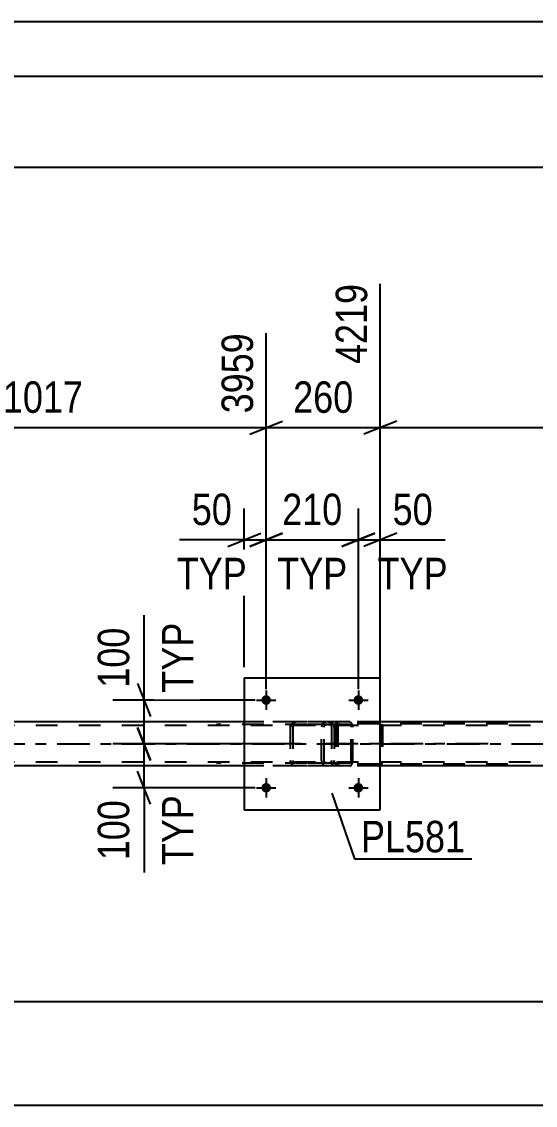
# Model space of a CAD drawing. Header units: millimetres. Extents: x -97 to 744, y -428 to 166.
# Drawn here: x 127.1 to 174, y 66.8 to 165.7 of the extents above; entities that cross this region are included whole.
import ezdxf

# ---------------------------------------------------------------- set-up
doc = ezdxf.new("R2010")
doc.units = ezdxf.units.MM
doc.linetypes.add('DXK_LINE_DOT2', pattern=[3.9198, 1.9599, -1.9599])
doc.linetypes.add('DXK_LINE_DOT3', pattern=[5.9187, 2.979, -0.9799, 0.9799, -0.9799])
doc.styles.add('Arial Narrow', font='ARIALN.TTF', dxfattribs={"height": 0.2})

# ---------------------------------------------------------------- blocks, each defined once
blk = doc.blocks.new('Unknown-814185529-1133')
at = {"color": 5, "linetype": 'Continuous'}
for p, q in [((744.035, 165.67), (-96.965, 165.67)), ((739.035, 160.67), (-91.965, 160.67))]:
    blk.add_line(p, q, dxfattribs=at)
blk = doc.blocks.new('Part-814185529-2729 - 2686')
at = {"color": 7, "linetype": 'DXK_LINE_DOT2'}
for p, q in [((151.627, 101.315), (151.663, 101.498)), ((151.663, 101.498), (151.627, 101.315)), ((151.627, 101.315), (151.627, 98.275)), ((151.867, 101.315), (151.885, 101.407)), ((151.867, 101.315), (151.867, 98.275)), ((151.885, 101.407), (151.937, 101.484)), ((151.923, 101.758), (152.107, 101.795)), ((152.107, 101.795), (151.923, 101.758)), ((151.937, 101.484), (152.015, 101.536)), ((152.015, 101.536), (152.107, 101.555)), ((155.147, 101.795), (152.107, 101.795)), ((155.147, 101.555), (152.107, 101.555)), ((155.147, 101.795), (155.331, 101.758)), ((155.331, 101.758), (155.147, 101.795)), ((155.147, 101.555), (155.239, 101.536)), ((155.239, 101.536), (155.317, 101.484)), ((155.317, 101.484), (155.369, 101.407)), ((155.369, 101.407), (155.387, 101.315)), ((155.387, 101.315), (155.387, 98.275)), ((155.59, 101.498), (155.627, 101.315)), ((155.627, 101.315), (155.59, 101.498)), ((155.627, 101.315), (155.627, 98.275)), ((151.663, 98.091), (151.627, 98.275)), ((151.627, 98.275), (151.663, 98.091)), ((151.885, 98.183), (151.867, 98.275)), ((151.937, 98.105), (151.885, 98.183)), ((152.015, 98.053), (151.937, 98.105)), ((152.107, 98.035), (152.015, 98.053)), ((155.147, 98.035), (152.107, 98.035)), ((155.239, 98.053), (155.147, 98.035)), ((155.317, 98.105), (155.239, 98.053)), ((155.369, 98.183), (155.317, 98.105)), ((155.387, 98.275), (155.369, 98.183)), ((155.627, 98.275), (155.59, 98.091)), ((155.59, 98.091), (155.627, 98.275)), ((152.107, 97.795), (151.923, 97.831)), ((151.923, 97.831), (152.107, 97.795)), ((155.147, 97.795), (152.107, 97.795)), ((155.331, 97.831), (155.147, 97.795)), ((155.147, 97.795), (155.331, 97.831))]:
    blk.add_line(p, q, dxfattribs=at)
at = {"color": 7, "linetype": 'DXK_LINE_DOT3'}
blk.add_line((153.627, 99.795), (153.627, 99.795), dxfattribs=at)
at = {"color": 7, "linetype": 'DXK_LINE_DOT2'}
for centre, start, end in [((152.107, 101.315), 112.5, 157.5), ((152.107, 101.315), 112.5, 157.5), ((155.147, 101.315), 22.5, 67.5), ((155.147, 101.315), 22.5, 67.5), ((152.107, 98.275), 202.5, 247.5), ((152.107, 98.275), 202.5, 247.5), ((155.147, 98.275), 292.5, 337.5), ((155.147, 98.275), 292.5, 337.5)]:
    blk.add_arc(centre, 0.48, start, end, dxfattribs=at)
blk = doc.blocks.new('Part-814185529-2734 - 2686')
at = {"color": 2, "linetype": 'Continuous'}
for p, q in [((159.827, 105.795), (147.427, 105.795)), ((147.427, 105.795), (147.427, 93.795)), ((159.827, 93.795), (159.827, 105.795)), ((147.427, 93.795), (159.827, 93.795))]:
    blk.add_line(p, q, dxfattribs=at)
blk = doc.blocks.new('Bolt-814185529-2739 - 2686')
at = {"linetype": 'Continuous'}
for points in [[(149.867, 95.795, -1), (148.987, 95.795, -1)], [(158.267, 95.795, -1), (157.387, 95.795, -1)]]:
    blk.add_hatch(color=1, dxfattribs=at).paths.add_polyline_path(points)
at = {"color": 1, "linetype": 'Continuous'}
for p, q in [((149.427, 96.675), (149.427, 94.915)), ((157.827, 96.675), (157.827, 94.915)), ((148.547, 95.795), (150.307, 95.795)), ((156.947, 95.795), (158.707, 95.795))]:
    blk.add_line(p, q, dxfattribs=at)
blk = doc.blocks.new('Bolt-814185529-2740 - 2686')
at = {"linetype": 'Continuous'}
for points in [[(149.867, 103.795, -1), (148.987, 103.795, -1)], [(158.267, 103.795, -1), (157.387, 103.795, -1)]]:
    blk.add_hatch(color=1, dxfattribs=at).paths.add_polyline_path(points)
at = {"color": 1, "linetype": 'Continuous'}
for p, q in [((148.547, 103.795), (150.307, 103.795)), ((149.427, 104.675), (149.427, 102.915)), ((156.947, 103.795), (158.707, 103.795)), ((157.827, 104.675), (157.827, 102.915))]:
    blk.add_line(p, q, dxfattribs=at)
blk = doc.blocks.new('Part-814185529-2890 - 2686')
at = {"color": 7, "linetype": 'DXK_LINE_DOT2'}
for p, q in [((155.799, 101.597), (155.773, 101.475)), ((155.773, 101.475), (155.773, 98.115)), ((155.944, 101.475), (155.957, 101.536)), ((155.944, 101.475), (155.944, 98.115)), ((155.957, 101.536), (155.993, 101.588)), ((156.114, 101.795), (155.984, 101.77)), ((155.993, 101.588), (156.049, 101.623)), ((156.049, 101.623), (156.114, 101.635)), ((171.443, 101.795), (156.114, 101.795)), ((171.443, 101.635), (156.114, 101.635)), ((159.82, 101.77), (159.689, 101.795)), ((159.689, 101.635), (159.755, 101.623)), ((159.755, 101.623), (159.81, 101.588)), ((159.81, 101.588), (159.847, 101.536)), ((159.847, 101.536), (159.86, 101.475)), ((159.86, 101.475), (159.86, 98.115)), ((160.03, 101.475), (160.004, 101.597)), ((160.03, 101.475), (160.03, 98.115)), ((155.773, 98.115), (155.799, 97.992)), ((155.957, 98.053), (155.944, 98.115)), ((155.993, 98.002), (155.957, 98.053)), ((156.049, 97.967), (155.993, 98.002)), ((156.114, 97.955), (156.049, 97.967)), ((171.443, 97.955), (156.114, 97.955)), ((159.755, 97.967), (159.689, 97.955)), ((159.81, 98.002), (159.755, 97.967)), ((159.847, 98.053), (159.81, 98.002)), ((159.86, 98.115), (159.847, 98.053)), ((160.004, 97.992), (160.03, 98.115)), ((155.984, 97.819), (156.114, 97.795)), ((171.443, 97.795), (156.114, 97.795)), ((159.689, 97.795), (159.82, 97.819))]:
    blk.add_line(p, q, dxfattribs=at)
at = {"color": 7, "linetype": 'DXK_LINE_DOT3'}
blk.add_line((169.655, 99.795), (154.481, 99.795), dxfattribs=at)
at = {"color": 7, "linetype": 'DXK_LINE_DOT2'}
for centre, start, end in [((156.101, 101.461), 110.75831, 155.68004), ((156.101, 98.129), 204.31996, 249.24168), ((159.702, 98.129), 290.75831, 335.68004)]:
    blk.add_arc(centre, 0.331, start, end, dxfattribs=at)
blk = doc.blocks.new('Part-814185529-2809 - 2686')
at = {"color": 7, "linetype": 'DXK_LINE_DOT2'}
for p, q in [((639.97, 101.475), (35.666, 101.475)), ((159.827, 101.795), (147.427, 101.795)), ((639.97, 98.115), (35.666, 98.115)), ((159.827, 97.795), (147.427, 97.795))]:
    blk.add_line(p, q, dxfattribs=at)
at = {"color": 2, "linetype": 'Continuous'}
for p, q in [((147.427, 101.795), (108.746, 101.795)), ((198.508, 101.795), (159.827, 101.795)), ((147.427, 97.795), (108.746, 97.795)), ((198.508, 97.795), (159.827, 97.795))]:
    blk.add_line(p, q, dxfattribs=at)
at = {"color": 7, "linetype": 'DXK_LINE_DOT3'}
blk.add_line((35.666, 99.795), (639.97, 99.795), dxfattribs=at)
blk = doc.blocks.new('Part-814185529-2986 - 2686')
at = {"color": 7, "linetype": 'DXK_LINE_DOT2'}
for p, q in [((157.05, 101.795), (144.893, 101.795)), ((157.05, 101.555), (144.893, 101.555)), ((154.484, 101.45), (154.455, 101.315)), ((154.455, 98.275), (154.455, 101.315)), ((154.494, 101.498), (154.484, 101.45)), ((154.707, 101.315), (154.726, 101.407)), ((154.707, 98.275), (154.707, 101.315)), ((154.726, 101.407), (154.78, 101.484)), ((154.958, 101.795), (154.766, 101.758)), ((154.78, 101.484), (154.862, 101.536)), ((154.862, 101.536), (154.958, 101.555)), ((155.773, 101.795), (155.773, 101.555)), ((157.153, 101.758), (157.05, 101.795)), ((157.05, 101.555), (157.101, 101.536)), ((157.101, 101.536), (157.145, 101.484)), ((157.145, 101.484), (157.175, 101.407)), ((157.241, 101.654), (157.153, 101.758)), ((157.175, 101.407), (157.185, 101.315)), ((157.185, 98.275), (157.185, 101.315)), ((157.3, 101.498), (157.241, 101.654)), ((157.32, 101.315), (157.3, 101.498)), ((157.32, 98.275), (157.32, 101.315)), ((157.05, 98.035), (144.893, 98.035)), ((154.455, 98.275), (154.494, 98.091)), ((154.726, 98.183), (154.707, 98.275)), ((154.78, 98.105), (154.726, 98.183)), ((154.862, 98.053), (154.78, 98.105)), ((154.958, 98.035), (154.862, 98.053)), ((155.773, 97.795), (155.773, 98.035)), ((157.101, 98.053), (157.05, 98.035)), ((157.145, 98.105), (157.101, 98.053)), ((157.175, 98.183), (157.145, 98.105)), ((157.153, 97.831), (157.241, 97.935)), ((157.185, 98.275), (157.175, 98.183)), ((157.241, 97.935), (157.3, 98.091)), ((157.3, 98.091), (157.32, 98.275)), ((157.05, 97.795), (144.893, 97.795)), ((154.766, 97.831), (154.958, 97.795)), ((157.05, 97.795), (157.153, 97.831))]:
    blk.add_line(p, q, dxfattribs=at)
for centre, start, end in [((154.944, 101.299), 111.1941, 156.15059), ((154.944, 98.29), 203.8494, 248.8059)]:
    blk.add_arc(centre, 0.492, start, end, dxfattribs=at)
blk = doc.blocks.new('StraightDimension-814185529-3109 - 2686')
at = {"color": 7, "linetype": 'Continuous'}
for p, q in [((138.291, 103.795), (138.291, 111.53)), ((138.291, 103.795), (138.291, 111.53)), ((137.691, 105.295), (138.891, 102.295)), ((148.427, 103.795), (135.441, 103.795)), ((138.291, 99.795), (138.291, 103.795)), ((138.891, 98.295), (137.691, 101.295)), ((152.627, 99.795), (135.441, 99.795))]:
    blk.add_line(p, q, dxfattribs=at)
at = {"color": 0}
blk.add_wipeout([(137.541, 111.005), (133.341, 111.005), (133.341, 104.32), (137.541, 104.32)], dxfattribs=at)
at = {"color": 0, "linetype": 'Continuous'}
blk.add_wipeout([(143.391, 111.457), (139.191, 111.457), (139.191, 103.868), (143.391, 103.868)], dxfattribs=at)
at = {"color": 3, "style": 'Arial Narrow'}
blk.add_text('100', height=2.8633, rotation=90.00021, dxfattribs=at).set_placement((136.941, 104.92))
at = {"color": 3, "linetype": 'Continuous', "style": 'Arial Narrow'}
blk.add_text('TYP', height=2.8633, rotation=90.00021, dxfattribs=at).set_placement((142.791, 104.468))
blk = doc.blocks.new('StraightDimension-814185529-3125 - 2686')
at = {"color": 7, "linetype": 'Continuous'}
for p, q in [((157.827, 104.795), (157.827, 121.255)), ((159.827, 106.795), (159.827, 121.255)), ((156.327, 117.805), (159.327, 119.005)), ((161.327, 119.005), (158.327, 117.805)), ((157.827, 118.405), (159.827, 118.405)), ((159.827, 118.405), (165.733, 118.405)), ((159.827, 118.405), (165.733, 118.405))]:
    blk.add_line(p, q, dxfattribs=at)
at = {"color": 0}
blk.add_wipeout([(165.208, 119.155), (165.208, 123.355), (160.352, 123.355), (160.352, 119.155)], dxfattribs=at)
at = {"color": 0, "linetype": 'Continuous'}
blk.add_wipeout([(166.575, 113.305), (166.575, 117.505), (158.985, 117.505), (158.985, 113.305)], dxfattribs=at)
at = {"color": 3, "style": 'Arial Narrow'}
blk.add_text('50', height=2.8633, dxfattribs=at).set_placement((160.952, 119.755))
at = {"color": 3, "linetype": 'Continuous', "style": 'Arial Narrow'}
blk.add_text('TYP', height=2.8633, dxfattribs=at).set_placement((159.585, 113.905))
blk = doc.blocks.new('StraightDimension-814185529-3052 - 2686')
at = {"color": 7, "linetype": 'Continuous'}
blk.add_line((10.435, 66.828), (639.97, 66.828), dxfattribs=at)
blk = doc.blocks.new('StraightDimension-814185529-3094 - 2686')
at = {"color": 7, "linetype": 'Continuous'}
for p, q in [((137.691, 101.295), (138.891, 98.295)), ((152.627, 99.795), (135.441, 99.795)), ((138.291, 95.795), (138.291, 99.795)), ((138.891, 94.295), (137.691, 97.295)), ((148.427, 95.795), (135.441, 95.795)), ((138.291, 95.795), (138.291, 88.061)), ((138.291, 95.795), (138.291, 88.061))]:
    blk.add_line(p, q, dxfattribs=at)
at = {"color": 0}
blk.add_wipeout([(137.541, 95.27), (133.341, 95.27), (133.341, 88.586), (137.541, 88.586)], dxfattribs=at)
at = {"color": 0, "linetype": 'Continuous'}
blk.add_wipeout([(143.391, 95.723), (139.191, 95.723), (139.191, 88.133), (143.391, 88.133)], dxfattribs=at)
at = {"color": 3, "linetype": 'Continuous', "style": 'Arial Narrow'}
blk.add_text('TYP', height=2.8633, rotation=90.00021, dxfattribs=at).set_placement((142.791, 88.733))
at = {"color": 3, "style": 'Arial Narrow'}
blk.add_text('100', height=2.8633, rotation=90.00021, dxfattribs=at).set_placement((136.941, 89.186))
blk = doc.blocks.new('StraightDimension-814185529-3138 - 2686')
at = {"color": 7, "linetype": 'Continuous'}
for p, q in [((149.427, 104.795), (149.427, 121.255)), ((157.827, 104.795), (157.827, 121.255)), ((147.927, 117.805), (150.927, 119.005)), ((159.327, 119.005), (156.327, 117.805)), ((149.427, 118.405), (157.827, 118.405))]:
    blk.add_line(p, q, dxfattribs=at)
at = {"color": 0}
blk.add_wipeout([(156.969, 119.155), (156.969, 123.355), (150.285, 123.355), (150.285, 119.155)], dxfattribs=at)
at = {"color": 0, "linetype": 'Continuous'}
blk.add_wipeout([(157.422, 113.305), (157.422, 117.505), (149.832, 117.505), (149.832, 113.305)], dxfattribs=at)
at = {"color": 3, "style": 'Arial Narrow'}
blk.add_text('210', height=2.8633, dxfattribs=at).set_placement((150.885, 119.755))
at = {"color": 3, "linetype": 'Continuous', "style": 'Arial Narrow'}
blk.add_text('TYP', height=2.8633, dxfattribs=at).set_placement((150.432, 113.905))
blk = doc.blocks.new('StraightDimension-814185529-3154 - 2686')
at = {"color": 7, "linetype": 'Continuous'}
for p, q in [((147.427, 106.795), (147.427, 121.255)), ((149.427, 104.795), (149.427, 121.255)), ((145.927, 117.805), (148.927, 119.005)), ((150.927, 119.005), (147.927, 117.805)), ((147.427, 118.405), (141.521, 118.405)), ((147.427, 118.405), (141.521, 118.405)), ((147.427, 118.405), (149.427, 118.405))]:
    blk.add_line(p, q, dxfattribs=at)
at = {"color": 0}
blk.add_wipeout([(146.902, 119.155), (146.902, 123.355), (142.046, 123.355), (142.046, 119.155)], dxfattribs=at)
at = {"color": 0, "linetype": 'Continuous'}
blk.add_wipeout([(148.269, 113.305), (148.269, 117.505), (140.679, 117.505), (140.679, 113.305)], dxfattribs=at)
at = {"color": 3, "style": 'Arial Narrow'}
blk.add_text('50', height=2.8633, dxfattribs=at).set_placement((142.646, 119.755))
at = {"color": 3, "linetype": 'Continuous', "style": 'Arial Narrow'}
blk.add_text('TYP', height=2.8633, dxfattribs=at).set_placement((141.279, 113.905))
blk = doc.blocks.new('StraightDimension-814185529-3168 - 2686')
at = {"color": 7, "linetype": 'Continuous'}
blk.add_line((9.795, 152.402), (640.61, 152.402), dxfattribs=at)
blk = doc.blocks.new('StraightDimension-814185529-3191 - 2686')
at = {"color": 7, "linetype": 'Continuous'}
blk.add_line((74.652, 76.293), (639.97, 76.293), dxfattribs=at)
blk = doc.blocks.new('StraightDimension-814185529-11428 - 2686')
at = {"color": 7, "linetype": 'Continuous'}
for p, q in [((159.827, 102.698), (159.827, 141.758)), ((200.507, 104.795), (200.507, 137.258)), ((161.327, 129.246), (158.327, 128.046)), ((159.827, 128.646), (200.507, 128.646)), ((199.007, 128.046), (202.007, 129.246))]:
    blk.add_line(p, q, dxfattribs=at)
at = {"color": 0}
blk.add_wipeout([(184.423, 129.396), (184.423, 133.596), (175.911, 133.596), (175.911, 129.396)], dxfattribs=at)
at = {"color": 3, "style": 'Arial Narrow'}
blk.add_text('1017', height=2.8633, dxfattribs=at).set_placement((176.511, 129.996))
at = {"color": 0, "linetype": 'Continuous'}
blk.add_wipeout([(199.907, 137.858), (195.707, 137.858), (195.707, 129.346), (199.907, 129.346)], dxfattribs=at)
at = {"color": 3, "linetype": 'Continuous', "style": 'Arial Narrow'}
blk.add_text('5236', height=2.8633, rotation=90.00021, dxfattribs=at).set_placement((199.307, 129.946))
blk = doc.blocks.new('StraightDimension-814185529-11429 - 2686')
at = {"color": 7, "linetype": 'Continuous'}
for p, q in [((159.827, 102.698), (159.827, 141.758)), ((149.427, 104.795), (149.427, 137.258)), ((147.927, 128.046), (150.927, 129.246)), ((149.427, 128.646), (159.827, 128.646)), ((161.327, 129.246), (158.327, 128.046))]:
    blk.add_line(p, q, dxfattribs=at)
at = {"color": 0}
blk.add_wipeout([(157.969, 129.396), (157.969, 133.596), (151.285, 133.596), (151.285, 129.396)], dxfattribs=at)
at = {"color": 3, "style": 'Arial Narrow'}
blk.add_text('260', height=2.8633, dxfattribs=at).set_placement((151.885, 129.996))
at = {"color": 0, "linetype": 'Continuous'}
blk.add_wipeout([(159.227, 142.358), (155.027, 142.358), (155.027, 133.846), (159.227, 133.846)], dxfattribs=at)
at = {"color": 3, "linetype": 'Continuous', "style": 'Arial Narrow'}
blk.add_text('4219', height=2.8633, rotation=90.00021, dxfattribs=at).set_placement((158.627, 134.446))
blk = doc.blocks.new('StraightDimension-814185529-11430 - 2686')
at = {"color": 7, "linetype": 'Continuous'}
for p, q in [((108.746, 102.795), (108.746, 141.758)), ((149.427, 104.795), (149.427, 137.258)), ((110.246, 129.246), (107.246, 128.046)), ((108.746, 128.646), (149.427, 128.646)), ((147.927, 128.046), (150.927, 129.246))]:
    blk.add_line(p, q, dxfattribs=at)
at = {"color": 0}
blk.add_wipeout([(133.343, 129.396), (133.343, 133.596), (124.83, 133.596), (124.83, 129.396)], dxfattribs=at)
at = {"color": 3, "style": 'Arial Narrow'}
blk.add_text('1017', height=2.8633, dxfattribs=at).set_placement((125.43, 129.996))
at = {"color": 0, "linetype": 'Continuous'}
blk.add_wipeout([(148.827, 137.858), (144.627, 137.858), (144.627, 129.346), (148.827, 129.346)], dxfattribs=at)
at = {"color": 3, "linetype": 'Continuous', "style": 'Arial Narrow'}
blk.add_text('3959', height=2.8633, rotation=90.00021, dxfattribs=at).set_placement((148.227, 129.946))
blk = doc.blocks.new('Mark-814185529-2730 - 2686')
at = {"color": 30, "linetype": 'Continuous'}
for p, q in [((155.404, 95.311), (157.468, 89.31)), ((157.468, 89.31), (168.172, 89.31))]:
    blk.add_line(p, q, dxfattribs=at)
at = {"color": 0}
blk.add_wipeout([(167.572, 89.91), (167.572, 92.91), (158.068, 92.91), (158.068, 89.91)], dxfattribs=at)
blk.add_wipeout([(167.572, 89.91), (167.572, 92.91), (158.068, 92.91), (158.068, 89.91)], dxfattribs=at)
at = {"color": 3, "style": 'Arial Narrow'}
blk.add_text('PL581', height=2.8633, dxfattribs=at).set_placement((158.068, 89.91))

msp = doc.modelspace()

# ---------------------------------------------------------------- block references
for name in ['Unknown-814185529-1133', 'Part-814185529-2734 - 2686', 'Bolt-814185529-2740 - 2686', 'Part-814185529-2809 - 2686', 'Part-814185529-2986 - 2686', 'Part-814185529-2729 - 2686', 'Part-814185529-2890 - 2686', 'Bolt-814185529-2739 - 2686']:
    msp.add_blockref(name, (0, 0))

# ---------------------------------------------------------------- next in the draw order: block references
for name in ['StraightDimension-814185529-3125 - 2686', 'StraightDimension-814185529-3109 - 2686', 'StraightDimension-814185529-3052 - 2686']:
    msp.add_blockref(name, (0, 0))

# ---------------------------------------------------------------- next in the draw order: block references
for name in ['StraightDimension-814185529-3138 - 2686', 'StraightDimension-814185529-3094 - 2686']:
    msp.add_blockref(name, (0, 0))

# ---------------------------------------------------------------- next in the draw order: block references
for name in ['StraightDimension-814185529-3154 - 2686', 'StraightDimension-814185529-3191 - 2686']:
    msp.add_blockref(name, (0, 0))

# ---------------------------------------------------------------- next in the draw order: block references
for name in ['StraightDimension-814185529-3168 - 2686', 'Mark-814185529-2730 - 2686']:
    msp.add_blockref(name, (0, 0))

# ---------------------------------------------------------------- next in the draw order: block references
msp.add_blockref('StraightDimension-814185529-11428 - 2686', (0, 0))

# ---------------------------------------------------------------- next in the draw order: block references
msp.add_blockref('StraightDimension-814185529-11429 - 2686', (0, 0))

# ---------------------------------------------------------------- next in the draw order: block references
msp.add_blockref('StraightDimension-814185529-11430 - 2686', (0, 0))

doc.saveas('drawing.dxf')
